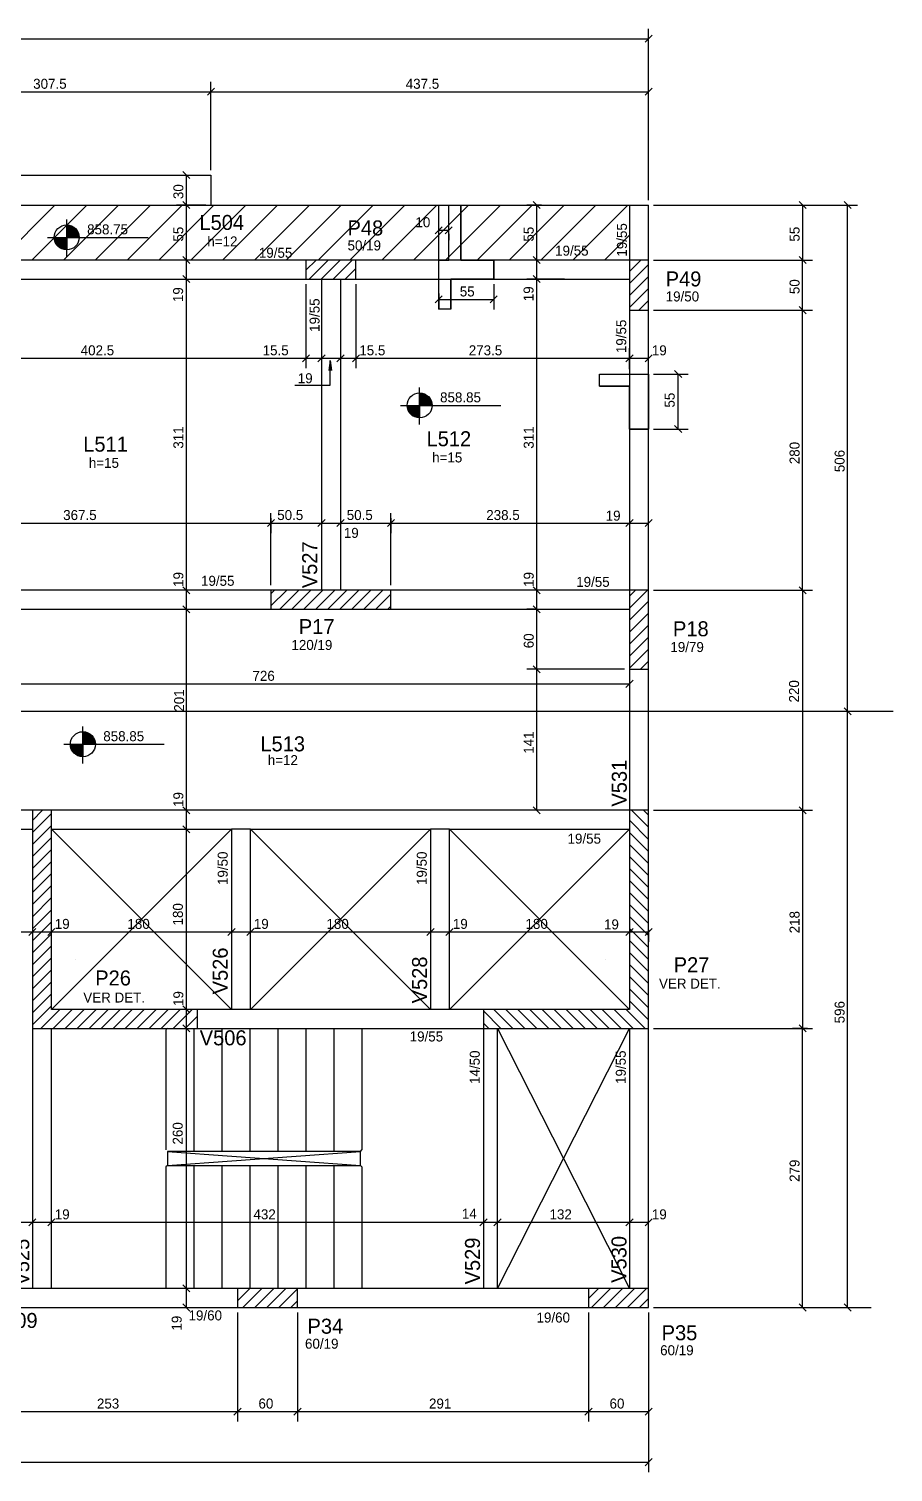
# Model space of a CAD drawing. Header units: metres. Extents: x 1076 to 4998, y 2524 to 4072.
# Drawn here: x 4134 to 4998, y 2524 to 3967 of the extents above; entities that cross this region are included whole.
import ezdxf

# ---------------------------------------------------------------- set-up
doc = ezdxf.new("R2010")
doc.units = ezdxf.units.M
for name, color, linetype in [('1', 1, 'Continuous'), ('2', 2, 'Continuous'), ('3', 3, 'Continuous'), ('4', 4, 'Continuous'), ('6', 6, 'Continuous'), ('7', 7, 'Continuous'), ('8', 8, 'Continuous'), ('9', 9, 'Continuous')]:
    doc.layers.add(name, color=color, linetype=linetype)

msp = doc.modelspace()

# ---------------------------------------------------------------- linework, layer by layer
at = {"layer": '1', "linetype": 'Continuous'}
for p, q in [((4156.1105, 2986.6155), (4336.1105, 3166.6155)), ((4156.1105, 3166.6155), (4336.1105, 2986.6155)), ((4156.1105, 2986.6155), (4336.1105, 3166.6155)), ((4156.1105, 3166.6155), (4336.1105, 2986.6155)), ((4355.1105, 2986.6155), (4535.1105, 3166.6155)), ((4355.1105, 3166.6155), (4535.1105, 2986.6155)), ((4355.1105, 2986.6155), (4535.1105, 3166.6155)), ((4355.1105, 3166.6155), (4535.1105, 2986.6155)), ((4554.1105, 2986.6155), (4734.1105, 3166.6155)), ((4554.1105, 3166.6155), (4734.1105, 2986.6155)), ((4554.1105, 2986.6155), (4734.1105, 3166.6155)), ((4554.1105, 3166.6155), (4734.1105, 2986.6155)), ((4602.1105, 2707.6155), (4734.1105, 2967.6155)), ((4602.1105, 2967.6155), (4734.1105, 2707.6155)), ((4602.1105, 2707.6155), (4734.1105, 2967.6155)), ((4602.1105, 2967.6155), (4734.1105, 2707.6155))]:
    msp.add_line(p, q, dxfattribs=at)
at = {"layer": '2', "linetype": 'Continuous'}
for p, q in [((4749.574966, 3953.366517), (4756.646034, 3960.437585)), ((4312.074966, 3900.363526), (4319.146034, 3907.434594)), ((4312.074966, 3900.363526), (4319.146034, 3907.434594)), ((4749.574966, 3900.363526), (4756.646034, 3907.434594)), ((4294.530828, 3817.079966), (4287.45976, 3824.151034)), ((4294.530828, 3787.079966), (4287.45976, 3794.151034)), ((4294.530828, 3787.079966), (4287.45976, 3794.151034)), ((4644.854657, 3787.079966), (4637.783589, 3794.151034)), ((4903.570832, 3794.151034), (4910.641899, 3787.079966)), ((4955.689428, 3787.079966), (4948.61836, 3794.151034)), ((4539.858612, 3761.937269), (4546.92968, 3769.008337)), ((4549.858612, 3761.937269), (4556.92968, 3769.008337)), ((4294.530828, 3732.079966), (4287.45976, 3739.151034)), ((4294.530828, 3732.079966), (4287.45976, 3739.151034)), ((4294.530828, 3732.079966), (4287.45976, 3739.151034)), ((4644.854657, 3732.079966), (4637.783589, 3739.151034)), ((4644.854657, 3732.079966), (4637.783589, 3739.151034)), ((4644.854657, 3732.079966), (4637.783589, 3739.151034)), ((4910.641899, 3732.079966), (4903.570832, 3739.151034)), ((4910.641899, 3732.079966), (4903.570832, 3739.151034)), ((4903.570832, 3739.151034), (4910.641899, 3732.079966)), ((4294.530828, 3713.079966), (4287.45976, 3720.151034)), ((4294.530828, 3713.079966), (4287.45976, 3720.151034)), ((4644.854657, 3713.079966), (4637.783589, 3720.151034)), ((4644.854657, 3713.079966), (4637.783589, 3720.151034)), ((4539.858612, 3692.749718), (4546.92968, 3699.820786)), ((4594.858612, 3692.749718), (4601.92968, 3699.820786)), ((4910.641899, 3682.079966), (4903.570832, 3689.151034)), ((4910.641899, 3682.079966), (4903.570832, 3689.151034)), ((4407.074966, 3633.922338), (4414.146034, 3640.993405)), ((4422.574966, 3633.922338), (4429.646034, 3640.993405)), ((4422.574966, 3633.922338), (4429.646034, 3640.993405)), ((4441.574966, 3633.922338), (4448.646034, 3640.993405)), ((4441.574966, 3633.922338), (4448.646034, 3640.993405)), ((4457.074966, 3633.922338), (4464.146034, 3640.993405)), ((4730.574966, 3633.922338), (4737.646034, 3640.993405)), ((4730.574966, 3633.922338), (4737.646034, 3640.993405)), ((4749.574966, 3633.922338), (4756.646034, 3640.993405)), ((4786.240009, 3618.152324), (4779.168941, 3625.223392)), ((4786.240009, 3563.152324), (4779.168941, 3570.223392)), ((4372.074966, 3469.235557), (4379.146034, 3476.306624)), ((4422.574966, 3469.235557), (4429.646034, 3476.306624)), ((4422.574966, 3469.235557), (4429.646034, 3476.306624)), ((4441.574966, 3469.235557), (4448.646034, 3476.306624)), ((4441.574966, 3469.235557), (4448.646034, 3476.306624)), ((4492.074966, 3469.235557), (4499.146034, 3476.306624)), ((4730.574966, 3469.235557), (4737.646034, 3476.306624)), ((4730.574966, 3469.235557), (4737.646034, 3476.306624)), ((4749.574966, 3469.235557), (4756.646034, 3476.306624)), ((4749.574966, 3469.235557), (4756.646034, 3476.306624)), ((4294.530828, 3402.079966), (4287.45976, 3409.151034)), ((4294.530828, 3402.079966), (4287.45976, 3409.151034)), ((4294.530828, 3402.079966), (4287.45976, 3409.151034)), ((4644.854657, 3402.079966), (4637.783589, 3409.151034)), ((4644.854657, 3402.079966), (4637.783589, 3409.151034)), ((4903.570832, 3409.151034), (4910.641899, 3402.079966)), ((4435.6105, 3396.1155), (4435.6105, 3396.1155)), ((4294.530828, 3383.079966), (4287.45976, 3390.151034)), ((4294.530828, 3383.079966), (4287.45976, 3390.151034)), ((4644.854657, 3383.079966), (4637.783589, 3390.151034)), ((4644.854657, 3383.079966), (4637.783589, 3390.151034)), ((4743.6105, 3366.1155), (4743.6105, 3366.1155)), ((4644.854657, 3323.079966), (4637.783589, 3330.151034)), ((4644.854657, 3323.079966), (4637.783589, 3330.151034)), ((4730.574966, 3308.492612), (4737.646034, 3315.563679)), ((4955.689428, 3281.079966), (4948.61836, 3288.151034)), ((4955.689428, 3281.079966), (4948.61836, 3288.151034)), ((4294.530828, 3182.079966), (4287.45976, 3189.151034)), ((4294.530828, 3182.079966), (4287.45976, 3189.151034)), ((4644.854657, 3182.079966), (4637.783589, 3189.151034)), ((4903.570832, 3189.151034), (4910.641899, 3182.079966)), ((4903.570832, 3189.151034), (4910.641899, 3182.079966)), ((4294.530828, 3163.079966), (4287.45976, 3170.151034)), ((4294.530828, 3163.079966), (4287.45976, 3170.151034)), ((4133.574966, 3060.53655), (4140.646034, 3067.607618)), ((4133.574966, 3060.53655), (4140.646034, 3067.607618)), ((4152.574966, 3060.53655), (4159.646034, 3067.607618)), ((4152.574966, 3060.53655), (4159.646034, 3067.607618)), ((4332.574966, 3060.53655), (4339.646034, 3067.607618)), ((4332.574966, 3060.53655), (4339.646034, 3067.607618)), ((4351.574966, 3060.53655), (4358.646034, 3067.607618)), ((4351.574966, 3060.53655), (4358.646034, 3067.607618)), ((4531.574966, 3060.53655), (4538.646034, 3067.607618)), ((4531.574966, 3060.53655), (4538.646034, 3067.607618)), ((4550.574966, 3060.53655), (4557.646034, 3067.607618)), ((4550.574966, 3060.53655), (4557.646034, 3067.607618)), ((4730.574966, 3060.53655), (4737.646034, 3067.607618)), ((4730.574966, 3060.53655), (4737.646034, 3067.607618)), ((4749.574966, 3060.53655), (4756.646034, 3067.607618)), ((4749.574966, 3060.53655), (4756.646034, 3067.607618)), ((4756.646034, 3067.607618), (4749.574966, 3060.53655)), ((4179.701159, 3036.706159), (4179.701159, 3036.706159)), ((4710.519841, 3036.706159), (4710.519841, 3036.706159)), ((4294.530828, 2983.079966), (4287.45976, 2990.151034)), ((4294.530828, 2983.079966), (4287.45976, 2990.151034)), ((4146.6105, 2977.1155), (4146.6105, 2977.1155)), ((4294.530828, 2964.079966), (4287.45976, 2971.151034)), ((4294.530828, 2964.079966), (4287.45976, 2971.151034)), ((4910.641899, 2964.079966), (4903.570832, 2971.151034)), ((4910.641899, 2964.079966), (4903.570832, 2971.151034)), ((4910.641899, 2964.079966), (4903.570832, 2971.151034)), ((4903.570832, 2971.151034), (4910.641899, 2964.079966)), ((4133.574966, 2770.191359), (4140.646034, 2777.262427)), ((4133.574966, 2770.191359), (4140.646034, 2777.262427)), ((4152.574966, 2770.191359), (4159.646034, 2777.262427)), ((4152.574966, 2770.191359), (4159.646034, 2777.262427)), ((4584.574966, 2770.191359), (4591.646034, 2777.262427)), ((4584.574966, 2770.191359), (4591.646034, 2777.262427)), ((4598.574966, 2770.191359), (4605.646034, 2777.262427)), ((4598.574966, 2770.191359), (4605.646034, 2777.262427)), ((4730.574966, 2770.191359), (4737.646034, 2777.262427)), ((4730.574966, 2770.191359), (4737.646034, 2777.262427)), ((4749.574966, 2770.191359), (4756.646034, 2777.262427)), ((4294.530828, 2704.079966), (4287.45976, 2711.151034)), ((4294.530828, 2704.079966), (4287.45976, 2711.151034)), ((4372.1105, 2698.1155), (4372.1105, 2698.1155)), ((4723.1105, 2698.1155), (4723.1105, 2698.1155)), ((4294.530828, 2685.079966), (4287.45976, 2692.151034)), ((4910.641899, 2685.079966), (4903.570832, 2692.151034)), ((4955.689428, 2685.079966), (4948.61836, 2692.151034)), ((4338.574966, 2581.028585), (4345.646034, 2588.099652)), ((4338.574966, 2581.028585), (4345.646034, 2588.099652)), ((4398.574966, 2581.028585), (4405.646034, 2588.099652)), ((4398.574966, 2581.028585), (4405.646034, 2588.099652)), ((4689.574966, 2581.028585), (4696.646034, 2588.099652)), ((4689.574966, 2581.028585), (4696.646034, 2588.099652)), ((4749.574966, 2581.028585), (4756.646034, 2588.099652)), ((4749.574966, 2530.465197), (4756.646034, 2537.536265))]:
    msp.add_line(p, q, dxfattribs=at)
at = {"layer": '3', "linetype": 'Continuous'}
for p, q in [((4008.1105, 3820.6155), (4315.6105, 3820.6155)), ((4315.6105, 3820.6155), (4315.6105, 3790.6155)), ((4315.6105, 3790.6155), (4753.1105, 3790.6155)), ((4171.357955, 3739.210136), (4171.357955, 3776.065192)), ((4171.357955, 3770.816768), (4171.357955, 3745.816768)), ((4171.357955, 3770.209421), (4175.20708, 3770.209421)), ((4171.357955, 3769.416571), (4177.106418, 3769.416571)), ((4171.357955, 3768.623722), (4178.430213, 3768.623722)), ((4171.357955, 3767.830861), (4179.465474, 3767.830861)), ((4171.357955, 3767.038072), (4180.312814, 3767.038072)), ((4171.357955, 3766.245223), (4181.021823, 3766.245223)), ((4152.309062, 3758.316768), (4252.695825, 3758.316768)), ((4171.357907, 3757.523967), (4158.857907, 3757.523967)), ((4158.857955, 3758.316768), (4183.857955, 3758.316768)), ((4171.357907, 3756.731118), (4158.958902, 3756.731118)), ((4171.357907, 3755.938269), (4159.086265, 3755.938269)), ((4171.357907, 3755.145419), (4159.266891, 3755.145419)), ((4171.357907, 3754.352618), (4159.503163, 3754.352618)), ((4171.357907, 3753.559721), (4159.798469, 3753.559721)), ((4171.357907, 3752.76692), (4160.157527, 3752.76692)), ((4171.357907, 3751.974071), (4160.586681, 3751.974071)), ((4171.357955, 3765.452362), (4181.62116, 3765.452362)), ((4171.357955, 3764.659513), (4182.129182, 3764.659513)), ((4171.357955, 3763.866664), (4182.558335, 3763.866664)), ((4171.357955, 3763.073815), (4182.917394, 3763.073815)), ((4171.357955, 3762.280966), (4183.212699, 3762.280966)), ((4171.357955, 3761.488164), (4183.448972, 3761.488164)), ((4171.357955, 3760.695315), (4183.62955, 3760.695315)), ((4171.357955, 3759.902466), (4183.756961, 3759.902466)), ((4171.357955, 3759.109617), (4183.857955, 3759.109617)), ((4171.357907, 3751.181222), (4161.094703, 3751.181222)), ((4171.357907, 3750.388373), (4161.694087, 3750.388373)), ((4171.357907, 3749.595571), (4162.403049, 3749.595571)), ((4171.357907, 3748.802663), (4163.250388, 3748.802663)), ((4171.357907, 3748.009861), (4164.285649, 3748.009861)), ((4171.357907, 3747.217012), (4165.609445, 3747.217012)), ((4171.357907, 3746.424163), (4167.50883, 3746.424163)), ((4410.6105, 3725.424029), (4420.801971, 3735.6155)), ((4413.822786, 3716.6155), (4432.822786, 3735.6155)), ((4425.843602, 3716.6155), (4444.843602, 3735.6155)), ((4437.864417, 3716.6155), (4456.864417, 3735.6155)), ((4449.885232, 3716.6155), (4460.6105, 3727.340768)), ((4734.1105, 3724.362016), (4745.363984, 3735.6155)), ((4734.1105, 3712.341201), (4753.1105, 3731.341201)), ((4426.1105, 3716.6155), (4426.1105, 3405.6155)), ((4445.1105, 3716.6155), (4445.1105, 3405.6155)), ((4734.1105, 3700.320386), (4753.1105, 3719.320386)), ((4734.1105, 3688.299571), (4753.1105, 3707.299571)), ((4743.447245, 3685.6155), (4753.1105, 3695.278755)), ((4524.245598, 3571.269735), (4524.245598, 3608.124791)), ((4524.245598, 3602.876367), (4524.245598, 3577.876367)), ((4524.245598, 3602.269019), (4528.094723, 3602.269019)), ((4524.245598, 3601.47617), (4529.994061, 3601.47617)), ((4524.245598, 3600.683321), (4531.317856, 3600.683321)), ((4524.245598, 3599.89046), (4532.353117, 3599.89046)), ((4524.245598, 3599.09767), (4533.200457, 3599.09767)), ((4524.245598, 3598.304821), (4533.909466, 3598.304821)), ((4524.245598, 3597.51196), (4534.508802, 3597.51196)), ((4524.245598, 3596.719111), (4535.016825, 3596.719111)), ((4524.245598, 3595.926262), (4535.445978, 3595.926262)), ((4524.245598, 3595.133413), (4535.805037, 3595.133413)), ((4524.245598, 3594.340564), (4536.100342, 3594.340564)), ((4524.245598, 3593.547763), (4536.336615, 3593.547763)), ((4524.245598, 3592.754914), (4536.517193, 3592.754914)), ((4505.196705, 3590.376367), (4605.583468, 3590.376367)), ((4524.24555, 3589.583565), (4511.74555, 3589.583565)), ((4511.745598, 3590.376367), (4536.745598, 3590.376367)), ((4524.24555, 3588.790716), (4511.846544, 3588.790716)), ((4524.24555, 3587.997867), (4511.973908, 3587.997867)), ((4524.24555, 3587.205018), (4512.154533, 3587.205018)), ((4524.24555, 3586.412217), (4512.390806, 3586.412217)), ((4524.24555, 3585.61932), (4512.686112, 3585.61932)), ((4524.24555, 3584.826518), (4513.04517, 3584.826518)), ((4524.24555, 3584.033669), (4513.474323, 3584.033669)), ((4524.24555, 3583.24082), (4513.982346, 3583.24082)), ((4524.24555, 3582.447971), (4514.58173, 3582.447971)), ((4524.24555, 3581.65517), (4515.290691, 3581.65517)), ((4524.24555, 3580.862261), (4516.138031, 3580.862261)), ((4524.24555, 3580.06946), (4517.173292, 3580.06946)), ((4524.24555, 3579.276611), (4518.497088, 3579.276611)), ((4524.24555, 3578.483762), (4520.396473, 3578.483762)), ((4524.245598, 3591.962065), (4536.644604, 3591.962065)), ((4524.245598, 3591.169216), (4536.745598, 3591.169216)), ((4375.6105, 3389.903647), (4391.322353, 3405.6155)), ((4375.6105, 3401.924462), (4379.301538, 3405.6155)), ((4384.343168, 3386.6155), (4403.343168, 3405.6155)), ((4396.363984, 3386.6155), (4415.363984, 3405.6155)), ((4408.384799, 3386.6155), (4427.384799, 3405.6155)), ((4420.405614, 3386.6155), (4439.405614, 3405.6155)), ((4432.426429, 3386.6155), (4451.426429, 3405.6155)), ((4444.447245, 3386.6155), (4463.447245, 3405.6155)), ((4456.46806, 3386.6155), (4475.46806, 3405.6155)), ((4468.488875, 3386.6155), (4487.488875, 3405.6155)), ((4734.1105, 3387.779189), (4751.946811, 3405.6155)), ((4734.1105, 3399.800004), (4739.925996, 3405.6155)), ((4480.50969, 3386.6155), (4495.6105, 3401.71631)), ((4734.1105, 3375.758373), (4753.1105, 3394.758373)), ((4492.530506, 3386.6155), (4495.6105, 3389.695494)), ((4734.1105, 3363.737558), (4753.1105, 3382.737558)), ((4734.1105, 3351.716743), (4753.1105, 3370.716743)), ((4734.1105, 3339.695928), (4753.1105, 3358.695928)), ((4734.1105, 3327.675112), (4753.1105, 3346.675112)), ((4745.071703, 3326.6155), (4753.1105, 3334.654297)), ((4187.52005, 3232.551728), (4187.52005, 3269.406784)), ((4187.52005, 3264.15836), (4187.52005, 3239.15836)), ((4187.52005, 3263.551013), (4191.369175, 3263.551013)), ((4187.52005, 3262.758164), (4193.268513, 3262.758164)), ((4187.52005, 3261.965314), (4194.592308, 3261.965314)), ((4187.52005, 3261.172453), (4195.627569, 3261.172453)), ((4168.471157, 3251.65836), (4268.85792, 3251.65836)), ((4187.520003, 3250.865559), (4175.020003, 3250.865559)), ((4175.02005, 3251.65836), (4200.02005, 3251.65836)), ((4187.520003, 3250.07271), (4175.120997, 3250.07271)), ((4187.520003, 3249.279861), (4175.24836, 3249.279861)), ((4187.520003, 3248.487012), (4175.428986, 3248.487012)), ((4187.520003, 3247.69421), (4175.665259, 3247.69421)), ((4187.520003, 3246.901313), (4175.960564, 3246.901313)), ((4187.52005, 3260.379664), (4196.474909, 3260.379664)), ((4187.52005, 3259.586815), (4197.183918, 3259.586815)), ((4187.52005, 3258.793954), (4197.783255, 3258.793954)), ((4187.52005, 3258.001105), (4198.291277, 3258.001105)), ((4187.52005, 3257.208256), (4198.720431, 3257.208256)), ((4187.52005, 3256.415407), (4199.079489, 3256.415407)), ((4187.52005, 3255.622558), (4199.374794, 3255.622558)), ((4187.52005, 3254.829756), (4199.611067, 3254.829756)), ((4187.52005, 3254.036907), (4199.791645, 3254.036907)), ((4187.52005, 3253.244058), (4199.919056, 3253.244058)), ((4187.52005, 3252.451209), (4200.02005, 3252.451209)), ((4187.520003, 3246.108512), (4176.319622, 3246.108512)), ((4187.520003, 3245.315663), (4176.748776, 3245.315663)), ((4187.520003, 3244.522814), (4177.256798, 3244.522814)), ((4187.520003, 3243.729965), (4177.856182, 3243.729965)), ((4187.520003, 3242.937163), (4178.565144, 3242.937163)), ((4187.520003, 3242.144255), (4179.412483, 3242.144255)), ((4187.520003, 3241.351453), (4180.447745, 3241.351453)), ((4187.520003, 3240.558604), (4181.77154, 3240.558604)), ((4187.520003, 3239.765755), (4183.670925, 3239.765755)), ((4137.1105, 3175.445278), (4147.280722, 3185.6155)), ((4137.1105, 3163.424462), (4156.1105, 3182.424462)), ((4734.1105, 3175.585954), (4753.1105, 3156.585954)), ((4736.10177, 3185.6155), (4753.1105, 3168.60677)), ((4748.122585, 3185.6155), (4753.1105, 3180.627585)), ((4137.1105, 3151.403647), (4156.1105, 3170.403647)), ((4734.1105, 3163.565139), (4753.1105, 3144.565139)), ((4137.1105, 3139.382832), (4156.1105, 3158.382832)), ((4137.1105, 3127.362016), (4156.1105, 3146.362016)), ((4734.1105, 3151.544324), (4753.1105, 3132.544324)), ((4137.1105, 3115.341201), (4156.1105, 3134.341201)), ((4734.1105, 3139.523509), (4753.1105, 3120.523509)), ((4137.1105, 3103.320386), (4156.1105, 3122.320386)), ((4734.1105, 3127.502693), (4753.1105, 3108.502693)), ((4137.1105, 3091.299571), (4156.1105, 3110.299571)), ((4734.1105, 3115.481878), (4753.1105, 3096.481878)), ((4734.1105, 3103.461063), (4753.1105, 3084.461063)), ((4137.1105, 3079.278755), (4156.1105, 3098.278755)), ((4734.1105, 3091.440247), (4753.1105, 3072.440247)), ((4137.1105, 3067.25794), (4156.1105, 3086.25794)), ((4137.1105, 3055.237125), (4156.1105, 3074.237125)), ((4734.1105, 3079.419432), (4753.1105, 3060.419432)), ((4137.1105, 3043.21631), (4156.1105, 3062.21631)), ((4734.1105, 3067.398617), (4753.1105, 3048.398617)), ((4137.1105, 3031.195494), (4156.1105, 3050.195494)), ((4734.1105, 3055.377802), (4753.1105, 3036.377802)), ((4137.1105, 3019.174679), (4156.1105, 3038.174679)), ((4734.1105, 3043.356986), (4753.1105, 3024.356986)), ((4734.1105, 3031.336171), (4753.1105, 3012.336171)), ((4137.1105, 3007.153864), (4156.1105, 3026.153864)), ((4734.1105, 3019.315356), (4753.1105, 3000.315356)), ((4137.1105, 2995.133048), (4156.1105, 3014.133048)), ((4137.1105, 2983.112233), (4156.1105, 3002.112233)), ((4734.1105, 3007.29454), (4753.1105, 2988.29454)), ((4137.1105, 2971.091418), (4156.1105, 2990.091418)), ((4145.655397, 2967.6155), (4164.655397, 2986.6155)), ((4157.676213, 2967.6155), (4176.676213, 2986.6155)), ((4169.697028, 2967.6155), (4188.697028, 2986.6155)), ((4181.717843, 2967.6155), (4200.717843, 2986.6155)), ((4193.738659, 2967.6155), (4212.738659, 2986.6155)), ((4205.759474, 2967.6155), (4224.759474, 2986.6155)), ((4217.780289, 2967.6155), (4236.780289, 2986.6155)), ((4229.801104, 2967.6155), (4248.801104, 2986.6155)), ((4241.82192, 2967.6155), (4260.82192, 2986.6155)), ((4253.842735, 2967.6155), (4272.842735, 2986.6155)), ((4265.86355, 2967.6155), (4284.86355, 2986.6155)), ((4277.884366, 2967.6155), (4296.884366, 2986.6155)), ((4598.518942, 2986.6155), (4617.518942, 2967.6155)), ((4610.539757, 2986.6155), (4629.539757, 2967.6155)), ((4622.560572, 2986.6155), (4641.560572, 2967.6155)), ((4634.581388, 2986.6155), (4653.581388, 2967.6155)), ((4646.602203, 2986.6155), (4665.602203, 2967.6155)), ((4658.623018, 2986.6155), (4677.623018, 2967.6155)), ((4670.643833, 2986.6155), (4689.643833, 2967.6155)), ((4682.664649, 2986.6155), (4701.664649, 2967.6155)), ((4694.685464, 2986.6155), (4713.685464, 2967.6155)), ((4706.706279, 2986.6155), (4725.706279, 2967.6155)), ((4718.727095, 2986.6155), (4737.727095, 2967.6155)), ((4730.74791, 2986.6155), (4749.74791, 2967.6155)), ((4734.1105, 2995.273725), (4753.1105, 2976.273725)), ((4289.905181, 2967.6155), (4302.1105, 2979.820819)), ((4588.1105, 2985.003127), (4605.498127, 2967.6155)), ((4588.1105, 2972.982311), (4593.477311, 2967.6155)), ((4301.925996, 2967.6155), (4302.1105, 2967.800004)), ((4342.1105, 2695.258807), (4354.467193, 2707.6155)), ((4342.1105, 2707.279622), (4342.446378, 2707.6155)), ((4347.488009, 2688.6155), (4366.488009, 2707.6155)), ((4359.508824, 2688.6155), (4378.508824, 2707.6155)), ((4371.529639, 2688.6155), (4390.529639, 2707.6155)), ((4383.550455, 2688.6155), (4402.1105, 2707.175545)), ((4693.1105, 2697.655163), (4703.070837, 2707.6155)), ((4696.091652, 2688.6155), (4715.091652, 2707.6155)), ((4708.112467, 2688.6155), (4727.112467, 2707.6155)), ((4720.133282, 2688.6155), (4739.133282, 2707.6155)), ((4732.154098, 2688.6155), (4751.154098, 2707.6155)), ((4395.57127, 2688.6155), (4402.1105, 2695.15473)), ((4744.174913, 2688.6155), (4753.1105, 2697.551087))]:
    msp.add_line(p, q, dxfattribs=at)
for points in [[(4734.1105, 3790.6155), (4734.1105, 3735.6155)], [(4753.1105, 3735.6155), (4753.1105, 3790.6155)], [(4410.6105, 3735.6155), (4008.1105, 3735.6155)], [(4734.1105, 3735.6155), (4460.6105, 3735.6155)], [(4008.1105, 3716.6155), (4410.6105, 3716.6155)], [(4460.6105, 3716.6155), (4734.1105, 3716.6155)], [(4734.1105, 3685.6155), (4734.1105, 3405.6155)], [(4753.1105, 3405.6155), (4753.1105, 3685.6155)], [(4375.6105, 3405.6155), (4008.1105, 3405.6155)], [(4734.1105, 3405.6155), (4495.6105, 3405.6155)], [(3998.6105, 3386.6155), (4375.6105, 3386.6155)], [(4495.6105, 3386.6155), (4734.1105, 3386.6155)], [(4734.1105, 3326.6155), (4734.1105, 3185.6155)], [(4753.1105, 3185.6155), (4753.1105, 3326.6155)], [(4137.1105, 3185.6155), (4008.1105, 3185.6155)], [(4345.6105, 3185.6155), (4156.1105, 3185.6155)], [(4544.6105, 3185.6155), (4345.6105, 3185.6155)], [(4734.1105, 3185.6155), (4544.6105, 3185.6155)], [(4008.1105, 3166.6155), (4137.1105, 3166.6155)], [(4156.1105, 3166.6155), (4336.1105, 3166.6155)], [(4336.1105, 3166.6155), (4336.1105, 2986.6155)], [(4355.1105, 3166.6155), (4336.1105, 3166.6155)], [(4355.1105, 3166.6155), (4535.1105, 3166.6155)], [(4355.1105, 2986.6155), (4355.1105, 3166.6155)], [(4535.1105, 3166.6155), (4535.1105, 2986.6155)], [(4554.1105, 3166.6155), (4535.1105, 3166.6155)], [(4554.1105, 3166.6155), (4734.1105, 3166.6155)], [(4554.1105, 2986.6155), (4554.1105, 3166.6155)], [(4336.1105, 2986.6155), (4302.1105, 2986.6155)], [(4355.1105, 2986.6155), (4336.1105, 2986.6155)], [(4535.1105, 2986.6155), (4355.1105, 2986.6155)], [(4554.1105, 2986.6155), (4535.1105, 2986.6155)], [(4588.1105, 2986.6155), (4554.1105, 2986.6155)], [(4137.1105, 2967.6155), (4137.1105, 2707.6155)], [(4156.1105, 2707.6155), (4156.1105, 2967.6155)], [(4302.1105, 2967.6155), (4345.6105, 2967.6155)], [(4345.6105, 2967.6155), (4544.6105, 2967.6155)], [(4544.6105, 2967.6155), (4588.1105, 2967.6155)], [(4588.1105, 2967.6155), (4588.1105, 2707.6155)], [(4602.1105, 2707.6155), (4602.1105, 2967.6155)], [(4734.1105, 2967.6155), (4734.1105, 2707.6155)], [(4753.1105, 2707.6155), (4753.1105, 2967.6155)], [(4137.1105, 2707.6155), (4089.1105, 2707.6155)], [(4156.1105, 2707.6155), (4137.1105, 2707.6155)], [(4342.1105, 2707.6155), (4156.1105, 2707.6155)], [(4588.1105, 2707.6155), (4402.1105, 2707.6155)], [(4602.1105, 2707.6155), (4588.1105, 2707.6155)], [(4693.1105, 2707.6155), (4602.1105, 2707.6155)], [(4089.1105, 2688.6155), (4146.6105, 2688.6155)], [(4146.6105, 2688.6155), (4342.1105, 2688.6155)], [(4402.1105, 2688.6155), (4595.1105, 2688.6155)], [(4595.1105, 2688.6155), (4693.1105, 2688.6155)]]:
    msp.add_lwpolyline(points, dxfattribs=at)
for centre in [(4171.357955, 3758.316768), (4524.245598, 3590.376367), (4187.52005, 3251.65836)]:
    msp.add_circle(centre, 12.5, dxfattribs=at)
at = {"layer": '6', "linetype": 'Continuous'}
for p, q in [((4553.394146, 3735.6155), (4553.394146, 3790.6155)), ((4553.394146, 3790.6155), (4565.394146, 3790.6155)), ((4565.394146, 3735.6155), (4565.394146, 3790.6155)), ((4543.394146, 3716.6155), (4543.394146, 3735.6155)), ((4543.394146, 3735.6155), (4553.394146, 3735.6155)), ((4565.394146, 3735.6155), (4598.394146, 3735.6155)), ((4598.394146, 3716.6155), (4598.394146, 3735.6155)), ((4543.394146, 3686.6155), (4543.394146, 3716.6155)), ((4555.394146, 3686.6155), (4555.394146, 3716.6155)), ((4598.394146, 3716.6155), (4555.394146, 3716.6155)), ((4704.1105, 3621.687858), (4734.1105, 3621.687858)), ((4734.1105, 3621.687858), (4753.1105, 3621.687858)), ((4753.1105, 3621.687858), (4753.1105, 3621.687858)), ((4753.1105, 3609.687858), (4753.1105, 3621.687858)), ((4704.1105, 3609.687858), (4734.1105, 3609.687858)), ((4734.1105, 3566.687858), (4734.1105, 3609.687858)), ((4753.1105, 3566.687858), (4753.1105, 3609.687858)), ((4753.1105, 3609.687858), (4753.1105, 3609.687858)), ((4734.1105, 3566.687858), (4753.1105, 3566.687858))]:
    msp.add_line(p, q, dxfattribs=at)
at = {"layer": '7', "linetype": 'Continuous'}
for points in [[(4410.6105, 3716.6155), (4460.6105, 3716.6155), (4460.6105, 3735.6155), (4410.6105, 3735.6155), (4410.6105, 3716.6155)], [(4734.1105, 3685.6155), (4753.1105, 3685.6155), (4753.1105, 3735.6155), (4734.1105, 3735.6155), (4734.1105, 3685.6155)], [(4375.6105, 3386.6155), (4495.6105, 3386.6155), (4495.6105, 3405.6155), (4375.6105, 3405.6155), (4375.6105, 3386.6155)], [(4734.1105, 3326.6155), (4753.1105, 3326.6155), (4753.1105, 3405.6155), (4734.1105, 3405.6155), (4734.1105, 3326.6155)], [(4137.1105, 2967.6155), (4302.1105, 2967.6155), (4302.1105, 2986.6155), (4156.1105, 2986.6155), (4156.1105, 3185.6155), (4137.1105, 3185.6155), (4137.1105, 2967.6155)], [(4753.1105, 2967.6155), (4753.1105, 3185.6155), (4734.1105, 3185.6155), (4734.1105, 2986.6155), (4588.1105, 2986.6155), (4588.1105, 2967.6155), (4753.1105, 2967.6155)], [(4342.1105, 2688.6155), (4402.1105, 2688.6155), (4402.1105, 2707.6155), (4342.1105, 2707.6155), (4342.1105, 2688.6155)], [(4693.1105, 2688.6155), (4753.1105, 2688.6155), (4753.1105, 2707.6155), (4693.1105, 2707.6155), (4693.1105, 2688.6155)]]:
    msp.add_lwpolyline(points, dxfattribs=at)
at = {"layer": '8', "linetype": 'Continuous'}
for points in [[(4543.394146, 3686.6155), (4543.394146, 3735.6155), (4553.394146, 3735.6155), (4553.394146, 3790.6155), (4565.394146, 3790.6155), (4565.394146, 3735.6155), (4598.394146, 3735.6155), (4598.394146, 3716.6155), (4555.394146, 3716.6155), (4555.394146, 3686.6155), (4543.394146, 3686.6155)], [(4753.1105, 3621.687858), (4753.1105, 3609.687858), (4753.1105, 3566.687858), (4734.1105, 3566.687858), (4734.1105, 3609.687858), (4704.1105, 3609.687858), (4704.1105, 3621.687858), (4753.1105, 3621.687858)]]:
    msp.add_lwpolyline(points, dxfattribs=at)
at = {"layer": '9', "linetype": 'Continuous'}
for p, q in [((3294.1105, 3956.902051), (4753.1105, 3956.902051)), ((4753.1105, 3825.6155), (4753.1105, 3966.789138)), ((4315.6105, 3825.6155), (4315.6105, 3913.89906)), ((4753.1105, 3795.6155), (4753.1105, 3913.89906)), ((4008.1105, 3903.89906), (4315.6105, 3903.89906)), ((4315.6105, 3903.89906), (4753.1105, 3903.89906)), ((4290.995294, 3790.6155), (4290.995294, 3820.6155)), ((4292.036747, 3820.6155), (4300.995294, 3820.6155)), ((4310.6105, 3790.6155), (4280.995294, 3790.6155)), ((4290.995294, 3735.6155), (4290.995294, 3790.6155)), ((4645.956462, 3790.6155), (4631.319123, 3790.6155)), ((4641.319123, 3735.6155), (4641.319123, 3790.6155)), ((4758.1105, 3790.6155), (4917.106366, 3790.6155)), ((4907.106366, 3790.6155), (4907.106366, 3735.6155)), ((4912.106366, 3790.6155), (4962.153894, 3790.6155)), ((4952.153894, 3284.6155), (4952.153894, 3790.6155)), ((4543.394146, 3769.58271), (4543.394146, 3775.472803)), ((4543.394146, 3765.472803), (4553.394146, 3765.472803)), ((4553.394146, 3762.030466), (4553.394146, 3755.472803)), ((4300.644891, 3735.6155), (4280.995294, 3735.6155)), ((4290.995294, 3716.6155), (4290.995294, 3735.6155)), ((4645.956462, 3735.6155), (4631.319123, 3735.6155)), ((4641.319123, 3716.6155), (4641.319123, 3735.6155)), ((4758.1105, 3735.6155), (4917.106366, 3735.6155)), ((4904.994969, 3735.6155), (4917.106366, 3735.6155)), ((4907.106366, 3685.6155), (4907.106366, 3735.6155)), ((4290.995294, 3405.6155), (4290.995294, 3716.6155)), ((4410.6105, 3711.6155), (4410.6105, 3627.457871)), ((4460.6105, 3711.6155), (4460.6105, 3627.457871)), ((4598.394146, 3711.6155), (4598.394146, 3686.285252)), ((4668.919625, 3716.6155), (4631.319123, 3716.6155)), ((4641.319123, 3405.6155), (4641.319123, 3716.6155)), ((4543.394146, 3702.285459), (4543.394146, 3686.285252)), ((4543.394146, 3696.285252), (4598.394146, 3696.285252)), ((4758.1105, 3685.6155), (4917.106366, 3685.6155)), ((4907.106366, 3405.6155), (4907.106366, 3685.6155)), ((4008.1105, 3637.457871), (4410.6105, 3637.457871)), ((4410.6105, 3640.489594), (4410.6105, 3627.457871)), ((4410.6105, 3637.457871), (4426.1105, 3637.457871)), ((4426.1105, 3641.160636), (4426.1105, 3627.457871)), ((4426.1105, 3637.457871), (4445.1105, 3637.457871)), ((4445.1105, 3637.457871), (4460.6105, 3637.457871)), ((4460.6105, 3637.457871), (4734.1105, 3637.457871)), ((4734.1105, 3626.687858), (4734.1105, 3647.457871)), ((4734.1105, 3637.457871), (4753.1105, 3637.457871)), ((4753.1105, 3626.687858), (4753.1105, 3647.457871)), ((4445.1105, 3634.852842), (4445.1105, 3627.457871)), ((4758.1105, 3621.687858), (4792.704475, 3621.687858)), ((4782.704475, 3566.687858), (4782.704475, 3621.687858)), ((4758.1105, 3566.687858), (4792.704475, 3566.687858)), ((4375.6105, 3410.6155), (4375.6105, 3482.771091)), ((4375.6105, 3477.771091), (4375.6105, 3462.771091)), ((4426.1105, 3479.785193), (4426.1105, 3462.771091)), ((4495.6105, 3410.6155), (4495.6105, 3482.771091)), ((4495.6105, 3477.771091), (4495.6105, 3462.771091)), ((4008.1105, 3472.771091), (4375.6105, 3472.771091)), ((4375.6105, 3472.771091), (4426.1105, 3472.771091)), ((4426.1105, 3472.771091), (4445.1105, 3472.771091)), ((4445.1105, 3472.771091), (4495.6105, 3472.771091)), ((4445.1105, 3469.394352), (4445.1105, 3462.771091)), ((4495.6105, 3472.771091), (4734.1105, 3472.771091)), ((4734.1105, 3475.848946), (4734.1105, 3462.771091)), ((4734.1105, 3472.771091), (4753.1105, 3472.771091)), ((4290.995294, 3386.6155), (4290.995294, 3405.6155)), ((4643.402431, 3405.6155), (4631.319123, 3405.6155)), ((4643.969134, 3405.6155), (4631.319123, 3405.6155)), ((4641.319123, 3386.6155), (4641.319123, 3405.6155)), ((4758.1105, 3405.6155), (4917.106366, 3405.6155)), ((4907.106366, 3405.6155), (4907.106366, 3185.6155)), ((4290.995294, 3185.6155), (4290.995294, 3386.6155)), ((4639.235779, 3386.6155), (4631.319123, 3386.6155)), ((4641.319123, 3326.6155), (4641.319123, 3386.6155)), ((4729.1105, 3326.6155), (4631.319123, 3326.6155)), ((4641.319123, 3185.6155), (4641.319123, 3326.6155)), ((4734.1105, 3321.6155), (4734.1105, 3302.028145)), ((4008.1105, 3312.028145), (4734.1105, 3312.028145)), ((4939.217969, 3284.6155), (4962.153894, 3284.6155)), ((4952.153894, 2688.6155), (4952.153894, 3284.6155)), ((4290.995294, 3166.6155), (4290.995294, 3185.6155)), ((4648.402413, 3185.6155), (4631.319123, 3185.6155)), ((4758.1105, 3185.6155), (4917.106366, 3185.6155)), ((4907.106366, 3185.6155), (4907.106366, 2967.6155)), ((4290.995294, 2986.6155), (4290.995294, 3166.6155)), ((4008.1105, 3064.072084), (4137.1105, 3064.072084)), ((4137.1105, 3064.072084), (4156.1105, 3064.072084)), ((4156.1105, 3064.072084), (4336.1105, 3064.072084)), ((4336.1105, 3064.072084), (4355.1105, 3064.072084)), ((4355.1105, 3064.072084), (4535.1105, 3064.072084)), ((4535.1105, 3064.072084), (4554.1105, 3064.072084)), ((4554.1105, 3064.072084), (4734.1105, 3064.072084)), ((4734.1105, 3064.072084), (4753.1105, 3064.072084)), ((4753.1105, 3066.194459), (4753.1105, 3054.072084)), ((4290.995294, 2967.6155), (4290.995294, 2986.6155)), ((4272.1105, 2967.6155), (4270.6105, 2966.1155)), ((4270.6105, 2966.1155), (4270.6105, 2846.1155)), ((4294.530828, 2964.079966), (4287.45976, 2971.151034)), ((4294.530828, 2964.079966), (4287.45976, 2971.151034)), ((4294.530828, 2964.079966), (4287.45976, 2971.151034)), ((4294.530828, 2964.079966), (4287.45976, 2971.151034)), ((4290.995294, 2707.6155), (4290.995294, 2967.6155)), ((4290.995294, 2707.6155), (4290.995294, 2967.6155)), ((4290.995294, 2707.6155), (4290.995294, 2967.6155)), ((4298.6105, 2967.6155), (4298.6105, 2844.6155)), ((4326.6105, 2967.6155), (4326.6105, 2844.6155)), ((4354.6105, 2967.6155), (4354.6105, 2844.6155)), ((4382.6105, 2967.6155), (4382.6105, 2844.6155)), ((4410.6105, 2967.6155), (4410.6105, 2844.6155)), ((4438.6105, 2967.6155), (4438.6105, 2844.6155)), ((4466.6105, 2967.6155), (4466.6105, 2846.1155)), ((4758.1105, 2967.6155), (4917.106366, 2967.6155)), ((4885.634426, 2967.6155), (4917.106366, 2967.6155)), ((4912.106366, 2967.6155), (4897.106366, 2967.6155)), ((4907.106366, 2688.6155), (4907.106366, 2967.6155)), ((4272.1105, 2844.6155), (4465.1105, 2830.6155)), ((4272.1105, 2830.6155), (4465.1105, 2844.6155)), ((4465.1105, 2844.6155), (4466.6105, 2846.1155)), ((4272.1105, 2830.6155), (4270.6105, 2829.1155)), ((4270.6105, 2829.1155), (4270.6105, 2707.6155)), ((4298.6105, 2830.6155), (4298.6105, 2707.6155)), ((4326.6105, 2830.6155), (4326.6105, 2707.6155)), ((4354.6105, 2830.6155), (4354.6105, 2707.6155)), ((4382.6105, 2830.6155), (4382.6105, 2707.6155)), ((4410.6105, 2830.6155), (4410.6105, 2707.6155)), ((4438.6105, 2830.6155), (4438.6105, 2707.6155)), ((4465.1105, 2830.6155), (4466.6105, 2829.1155)), ((4466.6105, 2829.1155), (4466.6105, 2707.6155)), ((4089.1105, 2773.726893), (4137.1105, 2773.726893)), ((4137.1105, 2773.726893), (4156.1105, 2773.726893)), ((4156.1105, 2773.726893), (4588.1105, 2773.726893)), ((4588.1105, 2773.726893), (4602.1105, 2773.726893)), ((4602.1105, 2773.726893), (4734.1105, 2773.726893)), ((4734.1105, 2773.726893), (4753.1105, 2773.726893)), ((4294.530828, 2704.079966), (4287.45976, 2711.151034)), ((4294.530828, 2704.079966), (4287.45976, 2711.151034)), ((4294.530828, 2704.079966), (4287.45976, 2711.151034)), ((4294.530828, 2704.079966), (4287.45976, 2711.151034)), ((4290.995294, 2688.6155), (4290.995294, 2707.6155)), ((4372.1105, 2698.1155), (4372.1105, 2698.1155)), ((4342.1105, 2683.6155), (4342.1105, 2574.564119)), ((4402.1105, 2683.6155), (4402.1105, 2574.564119)), ((4693.1105, 2683.6155), (4693.1105, 2574.564119)), ((4753.1105, 2683.6155), (4753.1105, 2574.564119)), ((4758.1105, 2688.6155), (4917.106366, 2688.6155)), ((4912.106366, 2688.6155), (4975.649544, 2688.6155)), ((4912.106366, 2688.6155), (4962.153894, 2688.6155)), ((4089.1105, 2584.564119), (4342.1105, 2584.564119)), ((4342.1105, 2584.564119), (4402.1105, 2584.564119)), ((4402.1105, 2584.564119), (4693.1105, 2584.564119)), ((4693.1105, 2584.564119), (4753.1105, 2584.564119)), ((4753.1105, 2579.564119), (4753.1105, 2524.000731)), ((1379.6105, 2534.000731), (4753.1105, 2534.000731))]:
    msp.add_line(p, q, dxfattribs=at)
at = {"layer": '9'}
for p, q in [((3639.6105, 3790.6155), (4315.6105, 3790.6155)), ((4104.532574, 3735.6155), (4159.532574, 3790.6155)), ((4136.352379, 3735.6155), (4191.352379, 3790.6155)), ((4168.172184, 3735.6155), (4223.172184, 3790.6155)), ((4199.99199, 3735.6155), (4254.99199, 3790.6155)), ((4231.811795, 3735.6155), (4286.811795, 3790.6155)), ((4263.6316, 3735.6155), (4318.6316, 3790.6155)), ((4295.451405, 3735.6155), (4350.451405, 3790.6155)), ((4327.27121, 3735.6155), (4382.27121, 3790.6155)), ((4359.091015, 3735.6155), (4414.091015, 3790.6155)), ((4390.91082, 3735.6155), (4445.91082, 3790.6155)), ((4422.730626, 3735.6155), (4477.730626, 3790.6155)), ((4454.550431, 3735.6155), (4509.550431, 3790.6155)), ((4486.370236, 3735.6155), (4541.370236, 3790.6155)), ((4518.190041, 3735.6155), (4573.190041, 3790.6155)), ((4543.394146, 3735.6155), (4543.394146, 3790.6155)), ((4543.394146, 3790.6155), (4553.394146, 3790.6155)), ((4550.009846, 3735.6155), (4605.009846, 3790.6155)), ((4581.829651, 3735.6155), (4636.829651, 3790.6155)), ((4613.649457, 3735.6155), (4668.649457, 3790.6155)), ((4645.469262, 3735.6155), (4700.469262, 3790.6155)), ((4677.289067, 3735.6155), (4732.289067, 3790.6155)), ((4709.108872, 3735.6155), (4734.1105, 3760.617128)), ((1116.41057, 3284.6155), (4997.668903, 3284.6155))]:
    msp.add_line(p, q, dxfattribs=at)
at = {"layer": '9', "linetype": 'Continuous'}
for points in [[(4399.4204, 3610.458842), (4434.716435, 3610.458842), (4434.716435, 3635.265292), (4436.021697, 3625.350844), (4434.716435, 3635.265292), (4433.411173, 3625.350844)], [(4272.1105, 2830.6155), (4465.1105, 2830.6155), (4465.1105, 2844.6155), (4272.1105, 2844.6155), (4272.1105, 2830.6155)]]:
    msp.add_lwpolyline(points, dxfattribs=at)

# ---------------------------------------------------------------- texts
at = {"layer": '2', "linetype": 'Continuous'}
for s, p in [('307.5', (4137.8605, 3906.89906)), ('437.5', (4510.3605, 3906.89906)), ('10', (4520.060816, 3768.472803)), ('55', (4564.394146, 3699.285252)), ('402.5', (4185.3605, 3640.457871)), ('15.5', (4367.27717, 3640.457871)), ('15.5', (4463.94383, 3640.457871)), ('273.5', (4573.3605, 3640.457871)), ('19', (4756.44383, 3640.457871)), ('19', (4402.410354, 3612.542527)), ('367.5', (4167.8605, 3475.771091)), ('50.5', (4381.8605, 3475.771091)), ('50.5', (4451.3605, 3475.771091)), ('238.5', (4590.8605, 3475.771091)), ('19', (4710.248871, 3475.161658)), ('19', (4448.44383, 3457.958222)), ('726', (4357.1105, 3315.028145)), ('19', (4159.44383, 3067.072084)), ('180', (4232.1105, 3067.072084)), ('19', (4358.44383, 3067.072084)), ('180', (4431.1105, 3067.072084)), ('19', (4557.44383, 3067.072084)), ('180', (4630.1105, 3067.072084)), ('19', (4708.58479, 3066.557471)), ('19', (4159.44383, 2776.726893)), ('432', (4358.1105, 2776.726893)), ('14', (4566.419833, 2777.363154)), ('132', (4654.1105, 2776.726893)), ('19', (4756.44383, 2776.726893)), ('253', (4201.6105, 2587.564119)), ('60', (4363.1105, 2587.564119)), ('291', (4533.6105, 2587.564119)), ('60', (4714.1105, 2587.564119))]:
    msp.add_text(s, height=10, dxfattribs=at).set_placement(p)
for s, p in [('30', (4287.995294, 3796.6155)), ('55', (4287.995294, 3754.1155)), ('55', (4638.319123, 3754.1155)), ('55', (4904.106366, 3754.1155)), ('19', (4638.119007, 3694.523177)), ('50', (4904.106366, 3701.6155)), ('19', (4287.728729, 3693.632856)), ('55', (4779.280681, 3588.197178)), ('311', (4287.995294, 3547.1155)), ('311', (4638.319123, 3547.1155)), ('280', (4904.106366, 3531.6155)), ('506', (4949.153894, 3523.6155)), ('19', (4287.995294, 3408.94883)), ('19', (4638.319123, 3408.94883)), ('60', (4638.319123, 3347.6155)), ('201', (4288.755272, 3284.196714)), ('220', (4903.583508, 3293.399272)), ('141', (4638.319123, 3242.1155)), ('19', (4287.995294, 3188.94883)), ('180', (4287.557961, 3070.487489)), ('218', (4904.106366, 3062.6155)), ('19', (4287.995294, 2989.94883)), ('596', (4949.153894, 2972.6155)), ('260', (4287.341487, 2851.511246)), ('279', (4904.106366, 2814.1155)), ('19', (4286.326083, 2665.490821))]:
    msp.add_text(s, height=10, rotation=90, dxfattribs=at).set_placement(p)
at = {"layer": '3', "linetype": 'Continuous'}
for s, p in [('858.75', (4191.784668, 3761.369693)), ('h=12', (4311.962045, 3749.30046)), ('50/19', (4452.160164, 3745.286235)), ('19/55', (4363.509156, 3737.958168)), ('19/55', (4659.710037, 3740.061044)), ('19/50', (4770.239186, 3694.313116)), ('858.85', (4544.672311, 3593.429292)), ('h=15', (4193.514668, 3527.948182)), ('h=15', (4536.768442, 3533.367978)), ('19/55', (4305.66384, 3410.044242)), ('19/55', (4680.797849, 3408.988153)), ('120/19', (4396.067444, 3345.914079)), ('19/79', (4774.932192, 3343.82943)), ('858.85', (4207.946763, 3254.711285)), ('h=12', (4372.410763, 3230.791335)), ('19/55', (4672.129795, 3152.251885)), ('VER DET.', (4763.568104, 3007.38443)), ('VER DET.', (4187.986599, 2993.45354)), ('19/55', (4514.287893, 2954.514739)), ('19/60', (4293.210244, 2675.670044)), ('19/60', (4641.127751, 2673.565532)), ('60/19', (4409.649231, 2647.392196)), ('60/19', (4764.713814, 2640.858212))]:
    msp.add_text(s, height=10, dxfattribs=at).set_placement(p)
for s, p in [('19/55', (4731.461185, 3739.107041)), ('19/55', (4424.205701, 3663.880364)), ('19/55', (4730.793617, 3642.643405)), ('19/50', (4332.3605, 3110.91341)), ('19/50', (4531.3605, 3110.91341)), ('14/50', (4584.3605, 2912.045919)), ('19/55', (4730.3605, 2912.045919))]:
    msp.add_text(s, height=10, rotation=90, dxfattribs=at).set_placement(p)
at = {"layer": '4', "linetype": 'Continuous'}
for s, p in [('L504', (4304.052839, 3765.773179)), ('P48', (4452.160164, 3760.286235)), ('P49', (4770.239186, 3709.313116)), ('L512', (4531.139296, 3549.563814)), ('L511', (4187.885522, 3544.144018)), ('P17', (4403.479391, 3361.733672)), ('P18', (4777.545104, 3359.575976)), ('L513', (4365.018154, 3244.54171)), ('P27', (4778.232883, 3023.72798)), ('P26', (4199.889519, 3010.502812)), ('V506', (4304.361822, 2950.668185)), ('V509', (4095.424191, 2668.116181)), ('P34', (4412.149231, 2662.392196)), ('P35', (4766.204635, 2655.858212))]:
    msp.add_text(s, height=15, dxfattribs=at).set_placement(p)
for s, p in [('V527', (4421.802772, 3407.59457)), ('V531', (4731.365588, 3189.308264)), ('V526', (4332.3605, 3001.6155)), ('V528', (4531.660067, 2992.628488)), ('V525', (4133.892597, 2710.500303)), ('V529', (4584.592422, 2711.657035)), ('V530', (4731.045185, 2713.236166))]:
    msp.add_text(s, height=15, rotation=90, dxfattribs=at).set_placement(p)

doc.saveas('drawing.dxf')
